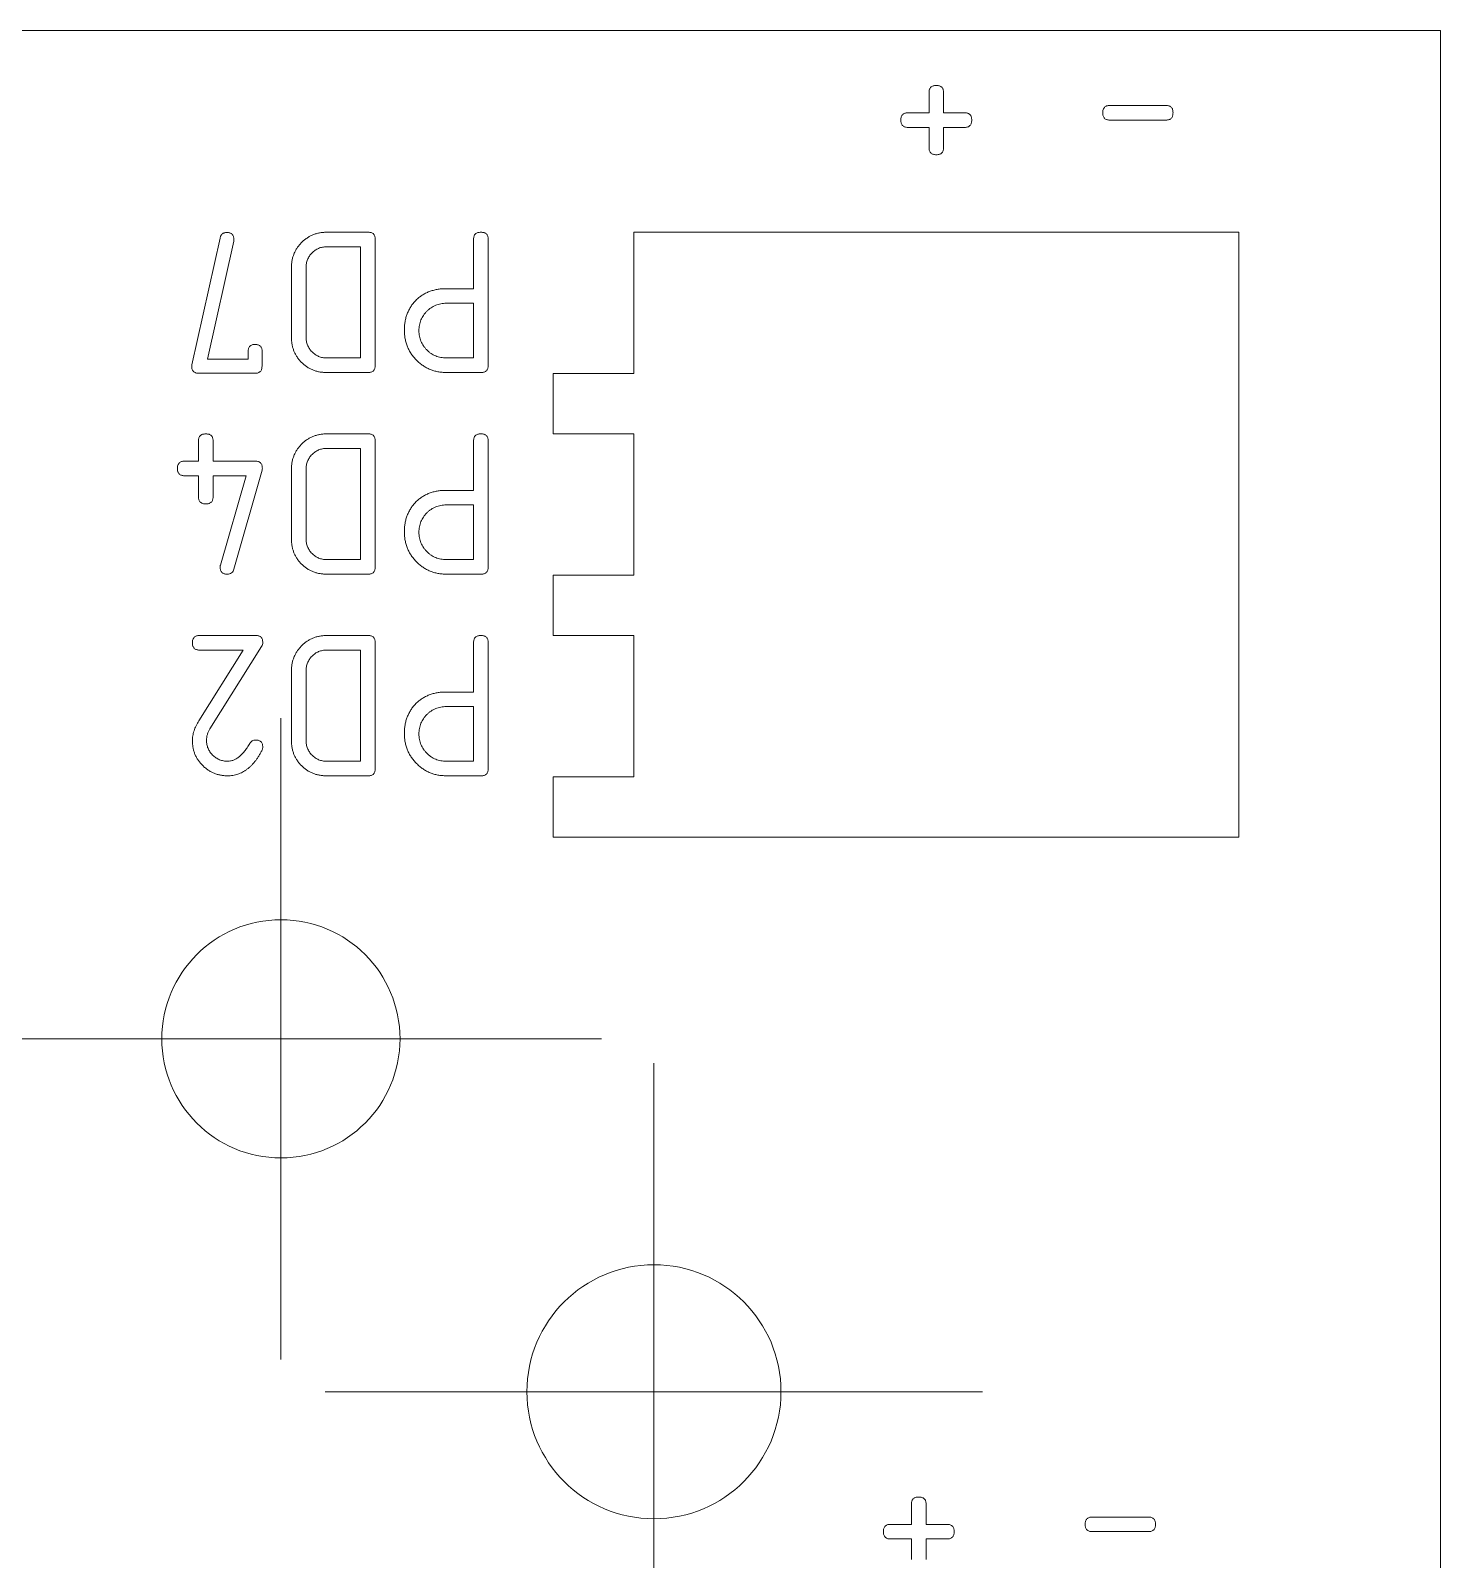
# Model space of a CAD drawing. Header units: inches. Extents: x 0.05 to 2.17, y 6.91 to 8.42.
# Drawn here: x 1.464 to 2.164, y 7.663 to 8.422 of the extents above; entities that cross this region are included whole.
import ezdxf

# ---------------------------------------------------------------- set-up
doc = ezdxf.new("R2010")
doc.units = ezdxf.units.IN
doc.header["$MEASUREMENT"] = 0

# ---------------------------------------------------------------- blocks, each defined once
blk = doc.blocks.new('SW_CENTERMARKSYMBOL_3')
at = {"color": 0, "linetype": 'Continuous', "lineweight": 0}
for p, q in [((0, 0.1), (0, 0.15906)), ((0, 0), (0, 0.1)), ((-0.1, 0), (-0.15906, 0)), ((0, 0), (-0.1, 0)), ((0, 0), (0, -0.1)), ((0, 0), (0.1, 0)), ((0.1, 0), (0.15906, 0)), ((0, -0.1), (0, -0.15906))]:
    blk.add_line(p, q, dxfattribs=at)
blk = doc.blocks.new('SW_CENTERMARKSYMBOL_4')
at = {"color": 0, "linetype": 'Continuous', "lineweight": 0}
for p, q in [((0, 0.1), (0, 0.16299)), ((0, 0), (0, 0.1)), ((-0.1, 0), (-0.16299, 0)), ((0, 0), (-0.1, 0)), ((0, 0), (0, -0.1)), ((0, 0), (0.1, 0)), ((0.1, 0), (0.16299, 0)), ((0, -0.1), (0, -0.16299))]:
    blk.add_line(p, q, dxfattribs=at)

msp = doc.modelspace()

# ---------------------------------------------------------------- linework, layer by layer
at = {"color": 7, "linetype": 'Continuous', "lineweight": 15}
for p, q in [((2.16353, 8.42152), (0.06353, 8.42152)), ((2.16353, 6.92152), (2.16353, 8.42152)), ((1.90992, 8.38074), (1.90992, 8.3909)), ((1.91715, 8.3909), (1.91715, 8.38074)), ((1.89945, 8.38074), (1.90992, 8.38074)), ((1.91715, 8.38074), (1.92762, 8.38074)), ((1.99953, 8.38435), (2.02745, 8.38435)), ((1.90992, 8.37351), (1.89945, 8.37351)), ((1.90992, 8.36335), (1.90992, 8.37351)), ((1.91715, 8.37351), (1.91715, 8.36335)), ((1.92762, 8.37351), (1.91715, 8.37351)), ((2.02745, 8.37713), (1.99953, 8.37713)), ((1.54437, 8.25578), (1.55833, 8.31861)), ((1.61106, 8.32152), (1.63184, 8.32152)), ((1.6353, 8.31804), (1.6353, 8.25543)), ((1.68408, 8.29351), (1.68408, 8.31802)), ((1.69131, 8.31804), (1.69131, 8.25543)), ((2.06353, 8.32152), (1.76353, 8.32152)), ((1.76353, 8.32152), (1.76353, 8.25152)), ((2.06353, 8.02152), (2.06353, 8.32152)), ((1.56515, 8.31707), (1.55215, 8.25854)), ((1.62807, 8.31429), (1.61113, 8.31429)), ((1.62807, 8.25918), (1.62807, 8.31429)), ((1.59374, 8.26935), (1.59374, 8.30413)), ((1.60097, 8.30396), (1.60097, 8.26952)), ((1.67035, 8.29351), (1.68408, 8.29351)), ((1.68408, 8.28629), (1.67053, 8.28629)), ((1.68408, 8.25918), (1.68408, 8.28629)), ((1.55215, 8.25854), (1.57229, 8.25854)), ((1.57229, 8.25854), (1.57229, 8.2624)), ((1.57922, 8.26235), (1.57916, 8.25505)), ((1.61113, 8.25918), (1.62807, 8.25918)), ((1.67053, 8.25918), (1.68408, 8.25918)), ((1.57568, 8.25156), (1.54776, 8.25156)), ((1.63184, 8.25196), (1.61106, 8.25196)), ((1.68785, 8.25196), (1.67053, 8.25196)), ((1.76353, 8.25152), (1.72353, 8.25152)), ((1.72353, 8.25152), (1.72353, 8.22152)), ((1.61106, 8.22152), (1.63184, 8.22152)), ((1.72353, 8.22152), (1.76353, 8.22152)), ((1.76353, 8.22152), (1.76353, 8.15152)), ((1.54767, 8.20797), (1.54767, 8.21813)), ((1.5549, 8.21813), (1.5549, 8.20797)), ((1.62807, 8.21429), (1.61113, 8.21429)), ((1.62807, 8.15918), (1.62807, 8.21429)), ((1.6353, 8.21804), (1.6353, 8.15543)), ((1.68408, 8.19351), (1.68408, 8.21802)), ((1.69131, 8.21804), (1.69131, 8.15543)), ((1.5407, 8.20797), (1.54767, 8.20797)), ((1.5549, 8.20797), (1.57583, 8.20797)), ((1.57922, 8.20351), (1.56526, 8.1545)), ((1.59374, 8.16935), (1.59374, 8.20413)), ((1.60097, 8.20396), (1.60097, 8.16952)), ((1.54767, 8.20074), (1.5407, 8.20074)), ((1.54767, 8.19028), (1.54767, 8.20074)), ((1.5549, 8.20074), (1.5549, 8.19028)), ((1.57123, 8.20074), (1.5549, 8.20074)), ((1.55854, 8.15645), (1.57123, 8.20074)), ((1.67035, 8.19351), (1.68408, 8.19351)), ((1.68408, 8.18629), (1.67053, 8.18629)), ((1.68408, 8.15918), (1.68408, 8.18629)), ((1.61113, 8.15918), (1.62807, 8.15918)), ((1.67053, 8.15918), (1.68408, 8.15918)), ((1.63184, 8.15196), (1.61106, 8.15196)), ((1.68785, 8.15196), (1.67053, 8.15196)), ((1.76353, 8.15152), (1.72353, 8.15152)), ((1.72353, 8.15152), (1.72353, 8.12152)), ((1.54813, 8.12152), (1.57604, 8.12152)), ((1.61106, 8.12152), (1.63184, 8.12152)), ((1.72353, 8.12152), (1.76353, 8.12152)), ((1.76353, 8.12152), (1.76353, 8.05152)), ((1.54782, 8.07924), (1.56981, 8.11429)), ((1.56981, 8.11429), (1.54813, 8.11429)), ((1.57895, 8.11605), (1.55336, 8.07529)), ((1.62807, 8.11429), (1.61113, 8.11429)), ((1.62807, 8.05918), (1.62807, 8.11429)), ((1.6353, 8.11804), (1.6353, 8.05543)), ((1.68408, 8.09351), (1.68408, 8.11802)), ((1.69131, 8.11804), (1.69131, 8.05543)), ((1.59374, 8.06935), (1.59374, 8.10413)), ((1.60097, 8.10396), (1.60097, 8.06952)), ((1.67035, 8.09351), (1.68408, 8.09351)), ((1.68408, 8.08629), (1.67053, 8.08629)), ((1.68408, 8.05918), (1.68408, 8.08629)), ((1.63184, 8.05196), (1.61106, 8.05196)), ((1.61113, 8.05918), (1.62807, 8.05918)), ((1.67053, 8.05918), (1.68408, 8.05918)), ((1.68785, 8.05196), (1.67053, 8.05196)), ((1.76353, 8.05152), (1.72353, 8.05152)), ((1.72353, 8.05152), (1.72353, 8.02152)), ((1.72353, 8.02152), (2.06353, 8.02152)), ((1.90123, 7.68074), (1.90123, 7.6909)), ((1.90845, 7.6909), (1.90845, 7.68074)), ((1.89076, 7.68074), (1.90123, 7.68074)), ((1.90845, 7.68074), (1.91893, 7.68074)), ((1.99084, 7.68435), (2.01876, 7.68435)), ((1.90123, 7.67351), (1.89076, 7.67351)), ((1.90123, 7.66335), (1.90123, 7.67351)), ((1.90845, 7.67351), (1.90845, 7.66335)), ((1.91893, 7.67351), (1.90845, 7.67351)), ((2.01876, 7.67713), (1.99084, 7.67713))]:
    msp.add_line(p, q, dxfattribs=at)
for centre, radius in [((1.58853, 7.92152), 0.05906), ((1.77353, 7.74652), 0.06299)]:
    msp.add_circle(centre, radius, dxfattribs=at)
for points, knots in [([(1.90992, 8.3909), (1.90993, 8.39117), (1.90995, 8.39167), (1.91011, 8.39237), (1.9104, 8.39297), (1.9108, 8.39346), (1.91133, 8.39384), (1.91197, 8.39411), (1.91272, 8.39426), (1.91325, 8.39428), (1.91353, 8.39429)], [0, 0, 0, 0, 0.139703, 0.265235, 0.378749, 0.488349, 0.59885, 0.71811, 0.850367, 1, 1, 1, 1]), ([(1.91353, 8.39429), (1.91382, 8.39428), (1.91435, 8.39426), (1.9151, 8.39411), (1.91573, 8.39384), (1.91626, 8.39346), (1.91666, 8.39297), (1.91695, 8.39237), (1.91712, 8.39167), (1.91714, 8.39117), (1.91715, 8.3909)], [0, 0, 0, 0, 0.1496326, 0.2818904, 0.4011497, 0.5116506, 0.6212511, 0.7347648, 0.8602972, 1, 1, 1, 1]), ([(1.89596, 8.37713), (1.89597, 8.37741), (1.89599, 8.37794), (1.89614, 8.37869), (1.89643, 8.37933), (1.89681, 8.37985), (1.89731, 8.38026), (1.89793, 8.38054), (1.89866, 8.38071), (1.89917, 8.38073), (1.89945, 8.38074)], [0, 0, 0, 0, 0.147514, 0.2779, 0.396465, 0.506856, 0.614905, 0.731241, 0.857381, 1, 1, 1, 1]), ([(1.92762, 8.38074), (1.92789, 8.38073), (1.92841, 8.38071), (1.92913, 8.38054), (1.92975, 8.38026), (1.93025, 8.37985), (1.93064, 8.37933), (1.93093, 8.37869), (1.93107, 8.37794), (1.93109, 8.37741), (1.93111, 8.37713)], [0, 0, 0, 0, 0.142619, 0.268759, 0.385095, 0.493144, 0.603535, 0.7221, 0.852486, 1, 1, 1, 1]), ([(1.99604, 8.38074), (1.99606, 8.38102), (1.99608, 8.38155), (1.99622, 8.38231), (1.99651, 8.38294), (1.9969, 8.38346), (1.9974, 8.38388), (1.99802, 8.38415), (1.99874, 8.38433), (1.99926, 8.38434), (1.99953, 8.38435)], [0, 0, 0, 0, 0.147514, 0.2779, 0.396465, 0.506856, 0.614905, 0.731241, 0.857381, 1, 1, 1, 1]), ([(1.99953, 8.37713), (1.99926, 8.37713), (1.99874, 8.37715), (1.99802, 8.37732), (1.9974, 8.3776), (1.9969, 8.37801), (1.99651, 8.37854), (1.99622, 8.37917), (1.99608, 8.37992), (1.99606, 8.38046), (1.99604, 8.38074)], [0, 0, 0, 0, 0.1426194, 0.2687589, 0.3850951, 0.4931442, 0.603535, 0.7221, 0.8524856, 1, 1, 1, 1]), ([(2.02745, 8.38435), (2.02772, 8.38434), (2.02824, 8.38433), (2.02896, 8.38415), (2.02958, 8.38388), (2.03008, 8.38346), (2.03047, 8.38294), (2.03076, 8.38231), (2.0309, 8.38155), (2.03092, 8.38102), (2.03094, 8.38074)], [0, 0, 0, 0, 0.142619, 0.268759, 0.385095, 0.493144, 0.603535, 0.7221, 0.852486, 1, 1, 1, 1]), ([(2.03094, 8.38074), (2.03092, 8.38046), (2.0309, 8.37992), (2.03076, 8.37917), (2.03047, 8.37854), (2.03008, 8.37801), (2.02958, 8.3776), (2.02896, 8.37732), (2.02824, 8.37715), (2.02772, 8.37713), (2.02745, 8.37713)], [0, 0, 0, 0, 0.147514, 0.2779, 0.396465, 0.506856, 0.614905, 0.731241, 0.857381, 1, 1, 1, 1]), ([(1.89945, 8.37351), (1.89917, 8.37352), (1.89866, 8.37354), (1.89793, 8.37371), (1.89731, 8.37399), (1.89681, 8.3744), (1.89643, 8.37493), (1.89614, 8.37556), (1.89599, 8.37631), (1.89597, 8.37684), (1.89596, 8.37713)], [0, 0, 0, 0, 0.142619, 0.268759, 0.385095, 0.493144, 0.603535, 0.7221, 0.852486, 1, 1, 1, 1]), ([(1.93111, 8.37713), (1.93109, 8.37684), (1.93107, 8.37631), (1.93093, 8.37556), (1.93064, 8.37493), (1.93025, 8.3744), (1.92975, 8.37399), (1.92913, 8.37371), (1.92841, 8.37354), (1.92789, 8.37352), (1.92762, 8.37351)], [0, 0, 0, 0, 0.147514, 0.2779, 0.396465, 0.506856, 0.614905, 0.731241, 0.857381, 1, 1, 1, 1]), ([(1.91353, 8.35996), (1.91325, 8.35997), (1.91272, 8.35999), (1.91197, 8.36014), (1.91133, 8.36041), (1.9108, 8.36079), (1.9104, 8.36128), (1.91011, 8.36188), (1.90995, 8.36258), (1.90993, 8.36308), (1.90992, 8.36335)], [0, 0, 0, 0, 0.149633, 0.28189, 0.40115, 0.511651, 0.621251, 0.734765, 0.860297, 1, 1, 1, 1]), ([(1.91715, 8.36335), (1.91714, 8.36308), (1.91712, 8.36258), (1.91695, 8.36188), (1.91666, 8.36128), (1.91626, 8.36079), (1.91573, 8.36041), (1.9151, 8.36014), (1.91435, 8.35999), (1.91382, 8.35997), (1.91353, 8.35996)], [0, 0, 0, 0, 0.139703, 0.265235, 0.378749, 0.488349, 0.59885, 0.71811, 0.850367, 1, 1, 1, 1]), ([(1.55833, 8.31861), (1.55839, 8.31883), (1.5585, 8.31924), (1.55877, 8.3198), (1.55907, 8.3203), (1.55948, 8.32067), (1.55992, 8.32101), (1.56045, 8.32121), (1.56104, 8.32134), (1.56145, 8.32135), (1.56166, 8.32136)], [0, 0, 0, 0, 0.143342, 0.271391, 0.392117, 0.508074, 0.621396, 0.740416, 0.865552, 1, 1, 1, 1]), ([(1.56166, 8.32136), (1.56194, 8.32135), (1.56246, 8.32133), (1.5632, 8.32118), (1.56382, 8.32089), (1.56433, 8.3205), (1.56475, 8.32001), (1.565, 8.31938), (1.56518, 8.31866), (1.5652, 8.31815), (1.5652, 8.31787)], [0, 0, 0, 0, 0.146538, 0.275823, 0.393339, 0.502877, 0.612022, 0.728515, 0.855934, 1, 1, 1, 1]), ([(1.5652, 8.31787), (1.5652, 8.31772), (1.5652, 8.31745), (1.56516, 8.31718), (1.56515, 8.31707)], [0, 0, 0, 0, 0.577169, 1, 1, 1, 1]), ([(1.59374, 8.30413), (1.59376, 8.30471), (1.5938, 8.30588), (1.59402, 8.30759), (1.59442, 8.30924), (1.59499, 8.31081), (1.5957, 8.31233), (1.59656, 8.31378), (1.5976, 8.31515), (1.59878, 8.31644), (1.60006, 8.31763), (1.60144, 8.31866), (1.60288, 8.31955), (1.60439, 8.32027), (1.60596, 8.32082), (1.6076, 8.32122), (1.60931, 8.32146), (1.61047, 8.3215), (1.61106, 8.32152)], [0, 0, 0, 0, 0.064691, 0.127784, 0.18947, 0.250461, 0.311514, 0.37295, 0.435706, 0.500105, 0.564853, 0.627609, 0.688871, 0.750145, 0.810963, 0.872146, 0.935309, 1, 1, 1, 1]), ([(1.63184, 8.32152), (1.63211, 8.3215), (1.63262, 8.32148), (1.63334, 8.32134), (1.63394, 8.32104), (1.63446, 8.32068), (1.63484, 8.32016), (1.63512, 8.31955), (1.63527, 8.31883), (1.63529, 8.31832), (1.6353, 8.31804)], [0, 0, 0, 0, 0.143536, 0.272139, 0.388994, 0.498518, 0.609558, 0.725355, 0.853958, 1, 1, 1, 1]), ([(1.68408, 8.31802), (1.68409, 8.31829), (1.68411, 8.31881), (1.68427, 8.31954), (1.68456, 8.32015), (1.68496, 8.32066), (1.68549, 8.32105), (1.68612, 8.32134), (1.68688, 8.32148), (1.68741, 8.3215), (1.68769, 8.32152)], [0, 0, 0, 0, 0.142325, 0.270585, 0.384466, 0.494192, 0.604355, 0.722675, 0.852791, 1, 1, 1, 1]), ([(1.68769, 8.32152), (1.68797, 8.3215), (1.68851, 8.32148), (1.68926, 8.32134), (1.68989, 8.32105), (1.69043, 8.32068), (1.69082, 8.32017), (1.69111, 8.31955), (1.69128, 8.31883), (1.6913, 8.31832), (1.69131, 8.31804)], [0, 0, 0, 0, 0.147776, 0.278392, 0.397168, 0.506297, 0.616446, 0.730765, 0.857128, 1, 1, 1, 1]), ([(1.61113, 8.31429), (1.61079, 8.31428), (1.61011, 8.31427), (1.60911, 8.31412), (1.60815, 8.31388), (1.60723, 8.31354), (1.60634, 8.31312), (1.6055, 8.31259), (1.6047, 8.31197), (1.60369, 8.31104), (1.60261, 8.30972), (1.60166, 8.30794), (1.60107, 8.306), (1.601, 8.30465), (1.60097, 8.30396)], [0, 0, 0, 0, 0.06404, 0.126887, 0.187474, 0.248208, 0.309369, 0.370412, 0.433527, 0.498033, 0.625755, 0.748107, 0.871522, 1, 1, 1, 1]), ([(1.64975, 8.27273), (1.64977, 8.27349), (1.64979, 8.27496), (1.65007, 8.27712), (1.65052, 8.27916), (1.65114, 8.28111), (1.65195, 8.28294), (1.65295, 8.28465), (1.6541, 8.28627), (1.65545, 8.28776), (1.65692, 8.28912), (1.65852, 8.2903), (1.66024, 8.29128), (1.66205, 8.29211), (1.66398, 8.29273), (1.666, 8.29318), (1.66814, 8.29347), (1.6696, 8.2935), (1.67035, 8.29351)], [0, 0, 0, 0, 0.068717, 0.134459, 0.197768, 0.259523, 0.320051, 0.380045, 0.440313, 0.501403, 0.562462, 0.622636, 0.68263, 0.742941, 0.80388, 0.86677, 0.932141, 1, 1, 1, 1]), ([(1.67053, 8.28629), (1.67006, 8.28628), (1.66914, 8.28626), (1.6678, 8.28607), (1.66651, 8.28575), (1.66526, 8.28534), (1.66409, 8.28476), (1.66295, 8.2841), (1.66189, 8.28329), (1.66089, 8.28237), (1.65997, 8.28138), (1.65917, 8.28031), (1.6585, 8.27918), (1.65794, 8.278), (1.65751, 8.27676), (1.6572, 8.27547), (1.65701, 8.27412), (1.65699, 8.2732), (1.65698, 8.27273)], [0, 0, 0, 0, 0.06546, 0.128808, 0.190661, 0.251461, 0.312928, 0.373659, 0.436423, 0.500019, 0.563615, 0.626379, 0.68711, 0.747698, 0.809339, 0.871192, 0.93454, 1, 1, 1, 1]), ([(1.67053, 8.25196), (1.66982, 8.25198), (1.66843, 8.25202), (1.66638, 8.25231), (1.6644, 8.25277), (1.66251, 8.25344), (1.6607, 8.2543), (1.65897, 8.25534), (1.65732, 8.25657), (1.65579, 8.25799), (1.65437, 8.25953), (1.65313, 8.26117), (1.6521, 8.26291), (1.65123, 8.26471), (1.65056, 8.26661), (1.6501, 8.26858), (1.64981, 8.27063), (1.64977, 8.27203), (1.64975, 8.27273)], [0, 0, 0, 0, 0.064795, 0.127954, 0.189599, 0.250466, 0.311649, 0.372996, 0.435562, 0.5, 0.564438, 0.627004, 0.688351, 0.749534, 0.810401, 0.872046, 0.935205, 1, 1, 1, 1]), ([(1.65698, 8.27273), (1.65699, 8.27227), (1.65701, 8.27135), (1.6572, 8.27), (1.6575, 8.26871), (1.65795, 8.26748), (1.6585, 8.26629), (1.65917, 8.26516), (1.65997, 8.26409), (1.66089, 8.2631), (1.66189, 8.26218), (1.66295, 8.26137), (1.66408, 8.2607), (1.66527, 8.26016), (1.6665, 8.25971), (1.6678, 8.2594), (1.66914, 8.25921), (1.67006, 8.25919), (1.67053, 8.25918)], [0, 0, 0, 0, 0.065465, 0.128819, 0.190678, 0.251701, 0.312893, 0.373629, 0.436398, 0.5, 0.563602, 0.626371, 0.687107, 0.748299, 0.809322, 0.871181, 0.934535, 1, 1, 1, 1]), ([(1.57229, 8.2624), (1.5723, 8.26268), (1.57233, 8.26319), (1.57251, 8.26391), (1.57276, 8.26453), (1.57315, 8.26504), (1.57364, 8.26542), (1.57423, 8.26571), (1.57493, 8.26586), (1.57542, 8.26588), (1.57568, 8.26589)], [0, 0, 0, 0, 0.148178, 0.279061, 0.39872, 0.507666, 0.618177, 0.734291, 0.859635, 1, 1, 1, 1]), ([(1.57568, 8.26589), (1.57596, 8.26587), (1.57648, 8.26585), (1.57721, 8.26568), (1.57784, 8.2654), (1.57835, 8.26499), (1.57876, 8.26449), (1.57902, 8.26386), (1.5792, 8.26314), (1.57921, 8.26262), (1.57922, 8.26235)], [0, 0, 0, 0, 0.146115, 0.275403, 0.392429, 0.503035, 0.613641, 0.729647, 0.856535, 1, 1, 1, 1]), ([(1.61106, 8.25196), (1.61047, 8.25198), (1.60929, 8.25201), (1.60757, 8.25224), (1.60591, 8.25263), (1.60433, 8.25319), (1.60282, 8.25389), (1.60138, 8.25477), (1.60002, 8.2558), (1.59873, 8.25696), (1.59757, 8.25825), (1.59655, 8.25963), (1.59568, 8.26107), (1.59497, 8.26259), (1.59442, 8.26418), (1.59402, 8.26584), (1.5938, 8.26757), (1.59376, 8.26875), (1.59374, 8.26935)], [0, 0, 0, 0, 0.0655855, 0.1285461, 0.1906043, 0.2512946, 0.312219, 0.3730844, 0.4357082, 0.4992431, 0.5631601, 0.6254751, 0.6867826, 0.747707, 0.8088843, 0.8709424, 0.9344145, 1, 1, 1, 1]), ([(1.60097, 8.26952), (1.601, 8.26883), (1.60107, 8.26747), (1.60166, 8.26553), (1.60261, 8.26374), (1.60391, 8.26217), (1.60545, 8.26083), (1.60721, 8.2599), (1.60912, 8.25927), (1.61045, 8.25921), (1.61113, 8.25918)], [0, 0, 0, 0, 0.1285166, 0.2519687, 0.3751308, 0.5028915, 0.6304234, 0.7520404, 0.8732299, 1, 1, 1, 1]), ([(1.54427, 8.25494), (1.54428, 8.25506), (1.5443, 8.25535), (1.54434, 8.25563), (1.54437, 8.25578)], [0, 0, 0, 0, 0.447869, 1, 1, 1, 1]), ([(1.54776, 8.25156), (1.54749, 8.25157), (1.54698, 8.2516), (1.54626, 8.25174), (1.54565, 8.25202), (1.54515, 8.25239), (1.54475, 8.25287), (1.54449, 8.25347), (1.54432, 8.25417), (1.54429, 8.25467), (1.54427, 8.25494)], [0, 0, 0, 0, 0.145568, 0.275993, 0.39343, 0.504505, 0.613128, 0.728249, 0.856769, 1, 1, 1, 1]), ([(1.57916, 8.25505), (1.57915, 8.25478), (1.57913, 8.25426), (1.57898, 8.25353), (1.5787, 8.25292), (1.57831, 8.25242), (1.57781, 8.25202), (1.57719, 8.25174), (1.57647, 8.25159), (1.57595, 8.25157), (1.57568, 8.25156)], [0, 0, 0, 0, 0.145218, 0.273097, 0.391553, 0.5, 0.608447, 0.726903, 0.854782, 1, 1, 1, 1]), ([(1.6353, 8.25543), (1.63529, 8.25516), (1.63527, 8.25464), (1.63512, 8.25392), (1.63485, 8.25331), (1.63445, 8.25281), (1.63394, 8.25243), (1.63334, 8.25213), (1.63262, 8.25199), (1.63211, 8.25197), (1.63184, 8.25196)], [0, 0, 0, 0, 0.146109, 0.274772, 0.390622, 0.499735, 0.610826, 0.727735, 0.856398, 1, 1, 1, 1]), ([(1.69131, 8.25543), (1.69129, 8.25516), (1.69127, 8.25464), (1.69112, 8.25392), (1.69086, 8.25331), (1.69046, 8.25281), (1.68995, 8.25243), (1.68935, 8.25213), (1.68863, 8.25199), (1.68812, 8.25197), (1.68785, 8.25196)], [0, 0, 0, 0, 0.146109, 0.274772, 0.390622, 0.499735, 0.610826, 0.727735, 0.856398, 1, 1, 1, 1]), ([(1.54767, 8.21813), (1.54768, 8.21839), (1.5477, 8.21889), (1.54787, 8.2196), (1.54816, 8.2202), (1.54856, 8.22069), (1.54909, 8.22106), (1.54972, 8.22133), (1.55047, 8.22148), (1.551, 8.2215), (1.55129, 8.22152)], [0, 0, 0, 0, 0.139703, 0.265235, 0.378749, 0.488349, 0.59885, 0.71811, 0.850367, 1, 1, 1, 1]), ([(1.55129, 8.22152), (1.55157, 8.2215), (1.5521, 8.22148), (1.55285, 8.22133), (1.55349, 8.22106), (1.55402, 8.22069), (1.55442, 8.2202), (1.55471, 8.2196), (1.55487, 8.21889), (1.55489, 8.21839), (1.5549, 8.21813)], [0, 0, 0, 0, 0.149633, 0.28189, 0.40115, 0.511651, 0.621251, 0.734765, 0.860297, 1, 1, 1, 1]), ([(1.59374, 8.20413), (1.59376, 8.20471), (1.5938, 8.20588), (1.59402, 8.20759), (1.59442, 8.20924), (1.59499, 8.21081), (1.5957, 8.21233), (1.59656, 8.21378), (1.5976, 8.21515), (1.59878, 8.21644), (1.60006, 8.21763), (1.60144, 8.21866), (1.60288, 8.21955), (1.60439, 8.22027), (1.60596, 8.22082), (1.6076, 8.22122), (1.60931, 8.22146), (1.61047, 8.2215), (1.61106, 8.22152)], [0, 0, 0, 0, 0.064691, 0.127784, 0.18947, 0.250461, 0.311514, 0.37295, 0.435706, 0.500105, 0.564853, 0.627609, 0.688871, 0.750145, 0.810963, 0.872146, 0.935309, 1, 1, 1, 1]), ([(1.63184, 8.22152), (1.63211, 8.2215), (1.63262, 8.22148), (1.63334, 8.22134), (1.63394, 8.22104), (1.63446, 8.22068), (1.63484, 8.22016), (1.63512, 8.21955), (1.63527, 8.21883), (1.63529, 8.21832), (1.6353, 8.21804)], [0, 0, 0, 0, 0.143536, 0.272139, 0.388994, 0.498518, 0.609558, 0.725355, 0.853958, 1, 1, 1, 1]), ([(1.68408, 8.21802), (1.68409, 8.21829), (1.68411, 8.21881), (1.68427, 8.21954), (1.68456, 8.22015), (1.68496, 8.22066), (1.68549, 8.22105), (1.68612, 8.22134), (1.68688, 8.22148), (1.68741, 8.2215), (1.68769, 8.22152)], [0, 0, 0, 0, 0.142325, 0.270585, 0.384466, 0.494192, 0.604355, 0.722675, 0.852791, 1, 1, 1, 1]), ([(1.68769, 8.22152), (1.68797, 8.2215), (1.68851, 8.22148), (1.68926, 8.22134), (1.68989, 8.22105), (1.69043, 8.22068), (1.69082, 8.22017), (1.69111, 8.21955), (1.69128, 8.21883), (1.6913, 8.21832), (1.69131, 8.21804)], [0, 0, 0, 0, 0.147776, 0.278392, 0.397168, 0.506297, 0.616446, 0.730765, 0.857128, 1, 1, 1, 1]), ([(1.61113, 8.21429), (1.61079, 8.21428), (1.61011, 8.21427), (1.60911, 8.21412), (1.60815, 8.21388), (1.60723, 8.21354), (1.60634, 8.21312), (1.6055, 8.21259), (1.6047, 8.21197), (1.60369, 8.21104), (1.60261, 8.20972), (1.60166, 8.20794), (1.60107, 8.206), (1.601, 8.20465), (1.60097, 8.20396)], [0, 0, 0, 0, 0.0640398, 0.1268868, 0.1874744, 0.2482076, 0.3093695, 0.3704119, 0.4335272, 0.4980332, 0.6257554, 0.7481073, 0.8715221, 1, 1, 1, 1]), ([(1.5372, 8.20435), (1.53721, 8.20464), (1.53723, 8.20517), (1.5374, 8.20591), (1.53766, 8.20656), (1.53806, 8.20708), (1.53857, 8.20749), (1.53919, 8.20777), (1.53991, 8.20794), (1.54043, 8.20796), (1.5407, 8.20797)], [0, 0, 0, 0, 0.147302, 0.278029, 0.395431, 0.505663, 0.615459, 0.731628, 0.857586, 1, 1, 1, 1]), ([(1.5407, 8.20074), (1.54043, 8.20075), (1.53991, 8.20076), (1.53919, 8.20094), (1.53857, 8.20122), (1.53806, 8.20162), (1.53766, 8.20215), (1.5374, 8.20279), (1.53723, 8.20353), (1.53721, 8.20407), (1.5372, 8.20435)], [0, 0, 0, 0, 0.142414, 0.268372, 0.384541, 0.494337, 0.604569, 0.721971, 0.852698, 1, 1, 1, 1]), ([(1.57583, 8.20797), (1.57611, 8.20795), (1.57662, 8.20793), (1.57735, 8.20778), (1.57796, 8.2075), (1.57847, 8.20711), (1.57885, 8.2066), (1.57915, 8.20599), (1.57929, 8.20526), (1.57931, 8.20474), (1.57932, 8.20446)], [0, 0, 0, 0, 0.144907, 0.272511, 0.390714, 0.498929, 0.609106, 0.725053, 0.855093, 1, 1, 1, 1]), ([(1.57932, 8.20446), (1.57931, 8.20429), (1.57931, 8.20397), (1.57925, 8.20365), (1.57922, 8.20351)], [0, 0, 0, 0, 0.541293, 1, 1, 1, 1]), ([(1.55129, 8.18678), (1.551, 8.18679), (1.55047, 8.18681), (1.54973, 8.18698), (1.54908, 8.18724), (1.54856, 8.18763), (1.54815, 8.18814), (1.54787, 8.18877), (1.5477, 8.18949), (1.54768, 8.19001), (1.54767, 8.19028)], [0, 0, 0, 0, 0.147302, 0.278029, 0.395431, 0.505663, 0.615459, 0.731628, 0.857586, 1, 1, 1, 1]), ([(1.5549, 8.19028), (1.55489, 8.19001), (1.55487, 8.18949), (1.5547, 8.18877), (1.55442, 8.18814), (1.55402, 8.18763), (1.55349, 8.18724), (1.55285, 8.18698), (1.55211, 8.18681), (1.55157, 8.18679), (1.55129, 8.18678)], [0, 0, 0, 0, 0.1424143, 0.2683723, 0.3845412, 0.4943368, 0.6045688, 0.7219708, 0.8526978, 1, 1, 1, 1]), ([(1.64975, 8.17273), (1.64977, 8.17349), (1.64979, 8.17496), (1.65007, 8.17712), (1.65052, 8.17916), (1.65114, 8.18111), (1.65195, 8.18294), (1.65295, 8.18465), (1.6541, 8.18627), (1.65545, 8.18776), (1.65692, 8.18912), (1.65852, 8.1903), (1.66024, 8.19128), (1.66205, 8.19211), (1.66398, 8.19273), (1.666, 8.19318), (1.66814, 8.19347), (1.6696, 8.1935), (1.67035, 8.19351)], [0, 0, 0, 0, 0.068717, 0.134459, 0.197768, 0.259523, 0.320051, 0.380045, 0.440313, 0.501403, 0.562462, 0.622636, 0.68263, 0.742941, 0.80388, 0.86677, 0.932141, 1, 1, 1, 1]), ([(1.67053, 8.18629), (1.67006, 8.18628), (1.66914, 8.18626), (1.6678, 8.18607), (1.66651, 8.18575), (1.66526, 8.18534), (1.66409, 8.18476), (1.66295, 8.1841), (1.66189, 8.18329), (1.66089, 8.18237), (1.65997, 8.18138), (1.65917, 8.18031), (1.6585, 8.17918), (1.65794, 8.178), (1.65751, 8.17676), (1.6572, 8.17547), (1.65701, 8.17412), (1.65699, 8.1732), (1.65698, 8.17273)], [0, 0, 0, 0, 0.06546, 0.128808, 0.190661, 0.251461, 0.312928, 0.373659, 0.436423, 0.500019, 0.563615, 0.626379, 0.68711, 0.747698, 0.809339, 0.871192, 0.93454, 1, 1, 1, 1]), ([(1.61106, 8.15196), (1.61047, 8.15198), (1.60929, 8.15201), (1.60757, 8.15224), (1.60591, 8.15263), (1.60433, 8.15319), (1.60282, 8.15389), (1.60138, 8.15477), (1.60002, 8.1558), (1.59873, 8.15696), (1.59757, 8.15825), (1.59655, 8.15963), (1.59568, 8.16107), (1.59497, 8.16259), (1.59442, 8.16418), (1.59402, 8.16584), (1.5938, 8.16757), (1.59376, 8.16875), (1.59374, 8.16935)], [0, 0, 0, 0, 0.0655855, 0.1285461, 0.1906043, 0.2512946, 0.312219, 0.3730844, 0.4357082, 0.4992431, 0.5631601, 0.6254751, 0.6867826, 0.747707, 0.8088843, 0.8709424, 0.9344145, 1, 1, 1, 1]), ([(1.60097, 8.16952), (1.601, 8.16883), (1.60107, 8.16747), (1.60166, 8.16553), (1.60261, 8.16374), (1.60391, 8.16217), (1.60545, 8.16083), (1.60721, 8.1599), (1.60912, 8.15927), (1.61045, 8.15921), (1.61113, 8.15918)], [0, 0, 0, 0, 0.1285166, 0.2519687, 0.3751308, 0.5028915, 0.6304234, 0.7520404, 0.8732299, 1, 1, 1, 1]), ([(1.67053, 8.15196), (1.66982, 8.15198), (1.66843, 8.15202), (1.66638, 8.15231), (1.6644, 8.15277), (1.66251, 8.15344), (1.6607, 8.1543), (1.65897, 8.15534), (1.65732, 8.15657), (1.65579, 8.15799), (1.65437, 8.15953), (1.65313, 8.16117), (1.6521, 8.16291), (1.65123, 8.16471), (1.65056, 8.16661), (1.6501, 8.16858), (1.64981, 8.17063), (1.64977, 8.17203), (1.64975, 8.17273)], [0, 0, 0, 0, 0.064795, 0.127954, 0.189599, 0.250466, 0.311649, 0.372996, 0.435562, 0.5, 0.564438, 0.627004, 0.688351, 0.749534, 0.810401, 0.872046, 0.935205, 1, 1, 1, 1]), ([(1.65698, 8.17273), (1.65699, 8.17227), (1.65701, 8.17135), (1.6572, 8.17), (1.6575, 8.16871), (1.65795, 8.16748), (1.6585, 8.16629), (1.65917, 8.16516), (1.65997, 8.16409), (1.66089, 8.1631), (1.66189, 8.16218), (1.66295, 8.16137), (1.66408, 8.1607), (1.66527, 8.16016), (1.6665, 8.15971), (1.6678, 8.1594), (1.66914, 8.15921), (1.67006, 8.15919), (1.67053, 8.15918)], [0, 0, 0, 0, 0.065465, 0.128819, 0.190678, 0.251701, 0.312893, 0.373629, 0.436398, 0.5, 0.563602, 0.626371, 0.687107, 0.748299, 0.809322, 0.871181, 0.934535, 1, 1, 1, 1]), ([(1.55839, 8.15544), (1.5584, 8.15561), (1.55841, 8.15595), (1.5585, 8.15628), (1.55854, 8.15645)], [0, 0, 0, 0, 0.487849, 1, 1, 1, 1]), ([(1.56187, 8.15196), (1.5616, 8.15197), (1.56109, 8.15199), (1.56036, 8.15214), (1.55974, 8.15242), (1.55925, 8.15282), (1.55885, 8.15332), (1.55857, 8.15393), (1.55842, 8.15466), (1.5584, 8.15517), (1.55839, 8.15544)], [0, 0, 0, 0, 0.145218, 0.273097, 0.391553, 0.5, 0.608447, 0.726903, 0.854782, 1, 1, 1, 1]), ([(1.56526, 8.1545), (1.56513, 8.15411), (1.56488, 8.15338), (1.56409, 8.15254), (1.56306, 8.15202), (1.56228, 8.15198), (1.56187, 8.15196)], [0, 0, 0, 0, 0.264509, 0.4995368, 0.7333541, 1, 1, 1, 1]), ([(1.6353, 8.15543), (1.63529, 8.15516), (1.63527, 8.15464), (1.63512, 8.15392), (1.63485, 8.15331), (1.63445, 8.15281), (1.63394, 8.15243), (1.63334, 8.15213), (1.63262, 8.15199), (1.63211, 8.15197), (1.63184, 8.15196)], [0, 0, 0, 0, 0.146109, 0.274772, 0.390622, 0.499735, 0.610826, 0.727735, 0.856398, 1, 1, 1, 1]), ([(1.69131, 8.15543), (1.69129, 8.15516), (1.69127, 8.15464), (1.69112, 8.15392), (1.69086, 8.15331), (1.69046, 8.15281), (1.68995, 8.15243), (1.68935, 8.15213), (1.68863, 8.15199), (1.68812, 8.15197), (1.68785, 8.15196)], [0, 0, 0, 0, 0.146109, 0.274772, 0.390622, 0.499735, 0.610826, 0.727735, 0.856398, 1, 1, 1, 1]), ([(1.54464, 8.1179), (1.54465, 8.11818), (1.54467, 8.11872), (1.54482, 8.11947), (1.54511, 8.1201), (1.54549, 8.12063), (1.54599, 8.12104), (1.54661, 8.12132), (1.54734, 8.12149), (1.54785, 8.12151), (1.54813, 8.12152)], [0, 0, 0, 0, 0.147514, 0.2779, 0.396465, 0.506856, 0.614905, 0.731241, 0.857381, 1, 1, 1, 1]), ([(1.57604, 8.12152), (1.57632, 8.1215), (1.57683, 8.12149), (1.57756, 8.12133), (1.57818, 8.12107), (1.57868, 8.12067), (1.57906, 8.12016), (1.57935, 8.11956), (1.5795, 8.11884), (1.57952, 8.11833), (1.57953, 8.11806)], [0, 0, 0, 0, 0.145775, 0.274143, 0.392017, 0.50088, 0.611717, 0.728359, 0.856727, 1, 1, 1, 1]), ([(1.59374, 8.10413), (1.59376, 8.10471), (1.5938, 8.10588), (1.59402, 8.10759), (1.59442, 8.10924), (1.59499, 8.11081), (1.5957, 8.11233), (1.59656, 8.11378), (1.5976, 8.11515), (1.59878, 8.11644), (1.60006, 8.11763), (1.60144, 8.11866), (1.60288, 8.11955), (1.60439, 8.12027), (1.60596, 8.12082), (1.6076, 8.12122), (1.60931, 8.12146), (1.61047, 8.1215), (1.61106, 8.12152)], [0, 0, 0, 0, 0.064691, 0.127784, 0.18947, 0.250461, 0.311514, 0.37295, 0.435706, 0.500105, 0.564853, 0.627609, 0.688871, 0.750145, 0.810963, 0.872146, 0.935309, 1, 1, 1, 1]), ([(1.63184, 8.12152), (1.63211, 8.1215), (1.63262, 8.12148), (1.63334, 8.12134), (1.63394, 8.12104), (1.63446, 8.12068), (1.63484, 8.12016), (1.63512, 8.11955), (1.63527, 8.11883), (1.63529, 8.11832), (1.6353, 8.11804)], [0, 0, 0, 0, 0.143536, 0.272139, 0.388994, 0.498518, 0.609558, 0.725355, 0.853958, 1, 1, 1, 1]), ([(1.68408, 8.11802), (1.68409, 8.11829), (1.68411, 8.11881), (1.68427, 8.11954), (1.68456, 8.12015), (1.68496, 8.12066), (1.68549, 8.12105), (1.68612, 8.12134), (1.68688, 8.12148), (1.68741, 8.1215), (1.68769, 8.12152)], [0, 0, 0, 0, 0.142325, 0.270585, 0.384466, 0.494192, 0.604355, 0.722675, 0.852791, 1, 1, 1, 1]), ([(1.68769, 8.12152), (1.68797, 8.1215), (1.68851, 8.12148), (1.68926, 8.12134), (1.68989, 8.12105), (1.69043, 8.12068), (1.69082, 8.12017), (1.69111, 8.11955), (1.69128, 8.11883), (1.6913, 8.11832), (1.69131, 8.11804)], [0, 0, 0, 0, 0.147776, 0.278392, 0.397168, 0.506297, 0.616446, 0.730765, 0.857128, 1, 1, 1, 1]), ([(1.54813, 8.11429), (1.54785, 8.1143), (1.54734, 8.11431), (1.54661, 8.11449), (1.54599, 8.11476), (1.54549, 8.11518), (1.54511, 8.1157), (1.54482, 8.11633), (1.54467, 8.11709), (1.54465, 8.11762), (1.54464, 8.1179)], [0, 0, 0, 0, 0.142619, 0.268759, 0.385095, 0.493144, 0.603535, 0.7221, 0.852486, 1, 1, 1, 1]), ([(1.57953, 8.11806), (1.57951, 8.11771), (1.57946, 8.117), (1.57912, 8.11637), (1.57895, 8.11605)], [0, 0, 0, 0, 0.49343, 1, 1, 1, 1]), ([(1.61113, 8.11429), (1.61079, 8.11428), (1.61011, 8.11427), (1.60911, 8.11412), (1.60815, 8.11388), (1.60723, 8.11354), (1.60634, 8.11312), (1.6055, 8.11259), (1.6047, 8.11197), (1.60369, 8.11104), (1.60261, 8.10972), (1.60166, 8.10794), (1.60107, 8.106), (1.601, 8.10465), (1.60097, 8.10396)], [0, 0, 0, 0, 0.0640398, 0.1268868, 0.1874744, 0.2482076, 0.3093695, 0.3704119, 0.4335272, 0.4980332, 0.6257554, 0.7481073, 0.8715221, 1, 1, 1, 1]), ([(1.64975, 8.07273), (1.64977, 8.07349), (1.64979, 8.07496), (1.65007, 8.07712), (1.65052, 8.07916), (1.65114, 8.08111), (1.65195, 8.08294), (1.65295, 8.08465), (1.6541, 8.08627), (1.65545, 8.08776), (1.65692, 8.08912), (1.65852, 8.0903), (1.66024, 8.09128), (1.66205, 8.09211), (1.66398, 8.09273), (1.666, 8.09318), (1.66814, 8.09347), (1.6696, 8.0935), (1.67035, 8.09351)], [0, 0, 0, 0, 0.068717, 0.134459, 0.197768, 0.259523, 0.320051, 0.380045, 0.440313, 0.501403, 0.562462, 0.622636, 0.68263, 0.742941, 0.80388, 0.86677, 0.932141, 1, 1, 1, 1]), ([(1.67053, 8.08629), (1.67006, 8.08628), (1.66914, 8.08626), (1.6678, 8.08607), (1.66651, 8.08575), (1.66526, 8.08534), (1.66409, 8.08476), (1.66295, 8.0841), (1.66189, 8.08329), (1.66089, 8.08237), (1.65997, 8.08138), (1.65917, 8.08031), (1.6585, 8.07918), (1.65794, 8.078), (1.65751, 8.07676), (1.6572, 8.07547), (1.65701, 8.07412), (1.65699, 8.0732), (1.65698, 8.07273)], [0, 0, 0, 0, 0.06546, 0.128808, 0.190661, 0.251461, 0.312928, 0.373659, 0.436423, 0.500019, 0.563615, 0.626379, 0.68711, 0.747698, 0.809339, 0.871192, 0.93454, 1, 1, 1, 1]), ([(1.54464, 8.06928), (1.54468, 8.0701), (1.54476, 8.07178), (1.54539, 8.07429), (1.5464, 8.07681), (1.54733, 8.07842), (1.54782, 8.07924)], [0, 0, 0, 0, 0.233953, 0.475078, 0.72922, 1, 1, 1, 1]), ([(1.55336, 8.07529), (1.5531, 8.07483), (1.55257, 8.07393), (1.55202, 8.07249), (1.55168, 8.07104), (1.55163, 8.07006), (1.55161, 8.06957)], [0, 0, 0, 0, 0.262922, 0.515349, 0.759133, 1, 1, 1, 1]), ([(1.56209, 8.05196), (1.56149, 8.05198), (1.56032, 8.05201), (1.5586, 8.05224), (1.55695, 8.05263), (1.55537, 8.05321), (1.55385, 8.05391), (1.55239, 8.05477), (1.55102, 8.05582), (1.54972, 8.05699), (1.54852, 8.05828), (1.54749, 8.05965), (1.5466, 8.06109), (1.54588, 8.0626), (1.54533, 8.06418), (1.54493, 8.06582), (1.54469, 8.06752), (1.54466, 8.06869), (1.54464, 8.06928)], [0, 0, 0, 0, 0.065087, 0.1280638, 0.190138, 0.2510169, 0.311957, 0.3737238, 0.4363637, 0.5010259, 0.5656552, 0.6282951, 0.6894445, 0.7506049, 0.8113108, 0.8723818, 0.9354284, 1, 1, 1, 1]), ([(1.55161, 8.06957), (1.55162, 8.06922), (1.55163, 8.06852), (1.55179, 8.0675), (1.55204, 8.06652), (1.55235, 8.06557), (1.5528, 8.06468), (1.55333, 8.06381), (1.55394, 8.06298), (1.55466, 8.06221), (1.55545, 8.06151), (1.55628, 8.06089), (1.55715, 8.06035), (1.55806, 8.05993), (1.55901, 8.05959), (1.56, 8.05935), (1.56103, 8.05921), (1.56173, 8.05919), (1.56209, 8.05918)], [0, 0, 0, 0, 0.064562, 0.12721, 0.188334, 0.249264, 0.309658, 0.371024, 0.43433, 0.498846, 0.563419, 0.626725, 0.688091, 0.748887, 0.810102, 0.872062, 0.935438, 1, 1, 1, 1]), ([(1.56209, 8.05918), (1.56258, 8.05921), (1.56357, 8.05927), (1.56503, 8.05971), (1.56647, 8.06039), (1.56784, 8.06139), (1.56921, 8.06263), (1.57053, 8.06416), (1.57184, 8.06594), (1.57263, 8.06727), (1.57304, 8.06796)], [0, 0, 0, 0, 0.100383, 0.202268, 0.308843, 0.423998, 0.548476, 0.685317, 0.835213, 1, 1, 1, 1]), ([(1.57304, 8.06796), (1.5732, 8.06823), (1.57352, 8.06874), (1.57425, 8.06927), (1.5751, 8.06962), (1.57572, 8.06964), (1.57604, 8.06966)], [0, 0, 0, 0, 0.253392, 0.491961, 0.734391, 1, 1, 1, 1]), ([(1.57604, 8.06966), (1.57632, 8.06965), (1.57683, 8.06963), (1.57756, 8.06948), (1.57817, 8.0692), (1.57867, 8.0688), (1.57907, 8.0683), (1.57935, 8.06769), (1.5795, 8.06696), (1.57952, 8.06645), (1.57953, 8.06617)], [0, 0, 0, 0, 0.145218, 0.273097, 0.391553, 0.5, 0.608447, 0.726903, 0.854782, 1, 1, 1, 1]), ([(1.61106, 8.05196), (1.61047, 8.05198), (1.60929, 8.05201), (1.60757, 8.05224), (1.60591, 8.05263), (1.60433, 8.05319), (1.60282, 8.05389), (1.60138, 8.05477), (1.60002, 8.0558), (1.59873, 8.05696), (1.59757, 8.05825), (1.59655, 8.05963), (1.59568, 8.06107), (1.59497, 8.06259), (1.59442, 8.06418), (1.59402, 8.06584), (1.5938, 8.06757), (1.59376, 8.06875), (1.59374, 8.06935)], [0, 0, 0, 0, 0.0655855, 0.1285461, 0.1906043, 0.2512946, 0.312219, 0.3730844, 0.4357082, 0.4992431, 0.5631601, 0.6254751, 0.6867826, 0.747707, 0.8088843, 0.8709424, 0.9344145, 1, 1, 1, 1]), ([(1.60097, 8.06952), (1.601, 8.06883), (1.60107, 8.06747), (1.60166, 8.06553), (1.60261, 8.06374), (1.60391, 8.06217), (1.60545, 8.06083), (1.60721, 8.0599), (1.60912, 8.05927), (1.61045, 8.05921), (1.61113, 8.05918)], [0, 0, 0, 0, 0.1285166, 0.2519687, 0.3751308, 0.5028915, 0.6304234, 0.7520404, 0.8732299, 1, 1, 1, 1]), ([(1.67053, 8.05196), (1.66982, 8.05198), (1.66843, 8.05202), (1.66638, 8.05231), (1.6644, 8.05277), (1.66251, 8.05344), (1.6607, 8.0543), (1.65897, 8.05534), (1.65732, 8.05657), (1.65579, 8.05799), (1.65437, 8.05953), (1.65313, 8.06117), (1.6521, 8.06291), (1.65123, 8.06471), (1.65056, 8.06661), (1.6501, 8.06858), (1.64981, 8.07063), (1.64977, 8.07203), (1.64975, 8.07273)], [0, 0, 0, 0, 0.064795, 0.127954, 0.189599, 0.250466, 0.311649, 0.372996, 0.435562, 0.5, 0.564438, 0.627004, 0.688351, 0.749534, 0.810401, 0.872046, 0.935205, 1, 1, 1, 1]), ([(1.65698, 8.07273), (1.65699, 8.07227), (1.65701, 8.07135), (1.6572, 8.07), (1.6575, 8.06871), (1.65795, 8.06748), (1.6585, 8.06629), (1.65917, 8.06516), (1.65997, 8.06409), (1.66089, 8.0631), (1.66189, 8.06218), (1.66295, 8.06137), (1.66408, 8.0607), (1.66527, 8.06016), (1.6665, 8.05971), (1.6678, 8.0594), (1.66914, 8.05921), (1.67006, 8.05919), (1.67053, 8.05918)], [0, 0, 0, 0, 0.065465, 0.128819, 0.190678, 0.251701, 0.312893, 0.373629, 0.436398, 0.5, 0.563602, 0.626371, 0.687107, 0.748299, 0.809322, 0.871181, 0.934535, 1, 1, 1, 1]), ([(1.57922, 8.06475), (1.57895, 8.06423), (1.57842, 8.06321), (1.57754, 8.06177), (1.57667, 8.06041), (1.57572, 8.05916), (1.57477, 8.058), (1.57378, 8.05696), (1.57276, 8.056), (1.5717, 8.05516), (1.57062, 8.05439), (1.56949, 8.05374), (1.56834, 8.05318), (1.56714, 8.05275), (1.56593, 8.05239), (1.56468, 8.05213), (1.56339, 8.052), (1.56252, 8.05197), (1.56209, 8.05196)], [0, 0, 0, 0, 0.077961, 0.15219, 0.223907, 0.292609, 0.359143, 0.422763, 0.48419, 0.544178, 0.602917, 0.660013, 0.716725, 0.772647, 0.828584, 0.884684, 0.941861, 1, 1, 1, 1]), ([(1.57953, 8.06617), (1.57952, 8.06592), (1.57951, 8.06542), (1.57931, 8.06497), (1.57922, 8.06475)], [0, 0, 0, 0, 0.511107, 1, 1, 1, 1]), ([(1.6353, 8.05543), (1.63529, 8.05516), (1.63527, 8.05464), (1.63512, 8.05392), (1.63485, 8.05331), (1.63445, 8.05281), (1.63394, 8.05243), (1.63334, 8.05213), (1.63262, 8.05199), (1.63211, 8.05197), (1.63184, 8.05196)], [0, 0, 0, 0, 0.146109, 0.274772, 0.390622, 0.499735, 0.610826, 0.727735, 0.856398, 1, 1, 1, 1]), ([(1.69131, 8.05543), (1.69129, 8.05516), (1.69127, 8.05464), (1.69112, 8.05392), (1.69086, 8.05331), (1.69046, 8.05281), (1.68995, 8.05243), (1.68935, 8.05213), (1.68863, 8.05199), (1.68812, 8.05197), (1.68785, 8.05196)], [0, 0, 0, 0, 0.146109, 0.274772, 0.390622, 0.499735, 0.610826, 0.727735, 0.856398, 1, 1, 1, 1]), ([(1.90123, 7.6909), (1.90124, 7.69117), (1.90126, 7.69167), (1.90142, 7.69237), (1.90171, 7.69297), (1.90211, 7.69346), (1.90264, 7.69384), (1.90328, 7.69411), (1.90403, 7.69426), (1.90456, 7.69428), (1.90484, 7.69429)], [0, 0, 0, 0, 0.139703, 0.265235, 0.378749, 0.488349, 0.59885, 0.71811, 0.850367, 1, 1, 1, 1]), ([(1.90484, 7.69429), (1.90512, 7.69428), (1.90566, 7.69426), (1.90641, 7.69411), (1.90704, 7.69384), (1.90757, 7.69346), (1.90797, 7.69297), (1.90826, 7.69237), (1.90843, 7.69167), (1.90845, 7.69117), (1.90845, 7.6909)], [0, 0, 0, 0, 0.149633, 0.28189, 0.40115, 0.511651, 0.621251, 0.734765, 0.860297, 1, 1, 1, 1]), ([(1.88727, 7.67713), (1.88728, 7.67741), (1.8873, 7.67794), (1.88745, 7.67869), (1.88774, 7.67933), (1.88812, 7.67985), (1.88862, 7.68026), (1.88924, 7.68054), (1.88996, 7.68071), (1.89048, 7.68073), (1.89076, 7.68074)], [0, 0, 0, 0, 0.1475144, 0.2779, 0.396465, 0.5068558, 0.6149049, 0.7312411, 0.8573806, 1, 1, 1, 1]), ([(1.91893, 7.68074), (1.9192, 7.68073), (1.91972, 7.68071), (1.92044, 7.68054), (1.92106, 7.68026), (1.92156, 7.67985), (1.92195, 7.67933), (1.92224, 7.67869), (1.92238, 7.67794), (1.9224, 7.67741), (1.92241, 7.67713)], [0, 0, 0, 0, 0.1426194, 0.2687589, 0.3850951, 0.4931442, 0.603535, 0.7221, 0.8524856, 1, 1, 1, 1]), ([(1.98735, 7.68074), (1.98736, 7.68102), (1.98739, 7.68155), (1.98753, 7.68231), (1.98782, 7.68294), (1.98821, 7.68346), (1.98871, 7.68388), (1.98933, 7.68415), (1.99005, 7.68433), (1.99057, 7.68434), (1.99084, 7.68435)], [0, 0, 0, 0, 0.147514, 0.2779, 0.396465, 0.506856, 0.614905, 0.731241, 0.857381, 1, 1, 1, 1]), ([(1.99084, 7.67713), (1.99057, 7.67713), (1.99005, 7.67715), (1.98933, 7.67732), (1.98871, 7.6776), (1.98821, 7.67801), (1.98782, 7.67854), (1.98753, 7.67917), (1.98739, 7.67992), (1.98736, 7.68046), (1.98735, 7.68074)], [0, 0, 0, 0, 0.142619, 0.268759, 0.385095, 0.493144, 0.603535, 0.7221, 0.852486, 1, 1, 1, 1]), ([(2.01876, 7.68435), (2.01903, 7.68434), (2.01955, 7.68433), (2.02027, 7.68415), (2.02089, 7.68388), (2.02139, 7.68346), (2.02178, 7.68294), (2.02207, 7.68231), (2.02221, 7.68155), (2.02223, 7.68102), (2.02225, 7.68074)], [0, 0, 0, 0, 0.142619, 0.268759, 0.385095, 0.493144, 0.603535, 0.7221, 0.852486, 1, 1, 1, 1]), ([(2.02225, 7.68074), (2.02223, 7.68046), (2.02221, 7.67992), (2.02207, 7.67917), (2.02178, 7.67854), (2.02139, 7.67801), (2.02089, 7.6776), (2.02027, 7.67732), (2.01955, 7.67715), (2.01903, 7.67713), (2.01876, 7.67713)], [0, 0, 0, 0, 0.147514, 0.2779, 0.396465, 0.506856, 0.614905, 0.731241, 0.857381, 1, 1, 1, 1]), ([(1.89076, 7.67351), (1.89048, 7.67352), (1.88996, 7.67354), (1.88924, 7.67371), (1.88862, 7.67399), (1.88812, 7.6744), (1.88774, 7.67493), (1.88745, 7.67556), (1.8873, 7.67631), (1.88728, 7.67684), (1.88727, 7.67713)], [0, 0, 0, 0, 0.1426194, 0.2687589, 0.3850951, 0.4931442, 0.603535, 0.7221, 0.8524856, 1, 1, 1, 1]), ([(1.92241, 7.67713), (1.9224, 7.67684), (1.92238, 7.67631), (1.92224, 7.67556), (1.92195, 7.67493), (1.92156, 7.6744), (1.92106, 7.67399), (1.92044, 7.67371), (1.91972, 7.67354), (1.9192, 7.67352), (1.91893, 7.67351)], [0, 0, 0, 0, 0.1475144, 0.2779, 0.396465, 0.5068558, 0.6149049, 0.7312411, 0.8573806, 1, 1, 1, 1])]:
    msp.add_open_spline(points, degree=3, knots=knots, dxfattribs=at)

# ---------------------------------------------------------------- block references
at = {"color": 7, "linetype": 'Continuous', "lineweight": 0}
for name, p in [('SW_CENTERMARKSYMBOL_3', (1.58853, 7.92152)), ('SW_CENTERMARKSYMBOL_4', (1.77353, 7.74652))]:
    msp.add_blockref(name, p, dxfattribs=at)

doc.saveas('drawing.dxf')
